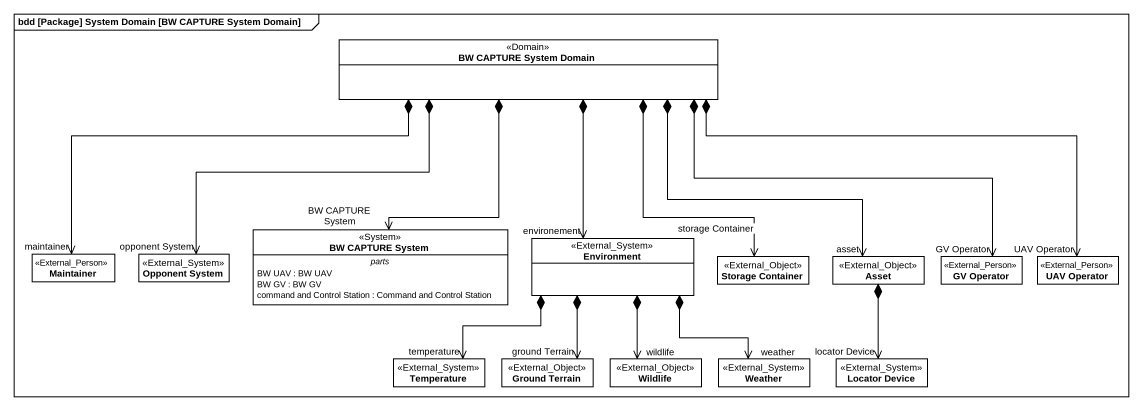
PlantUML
@startuml
mainframe bdd [Package] System Domain [BW CAPTURE System Domain]
hide circle
hide empty members
class "BW CAPTURE System Domain" as BW_CAPTURE_System_Domain <<Domain>> #FFFFFF
class Maintainer <<External_Person>> #FFFFFF
class "Opponent System" as Opponent_System <<External_System>> #FFFFFF
class "BW CAPTURE System" as BW_CAPTURE_System <<System>> #FFFFFF {
  -- parts --
  BW UAV : BW UAV
  BW GV : BW GV
  command and Control Station : Command and Control Station
}
class Environment <<External_System>> #FFFFFF
class "Storage Container" as Storage_Container <<External_Object>> #FFFFFF
class Asset <<External_Object>> #FFFFFF
class "GV Operator" as GV_Operator <<External_Person>> #FFFFFF
class "UAV Operator" as UAV_Operator <<External_Person>> #FFFFFF
class Temperature <<External_System>> #FFFFFF
class "Ground Terrain" as Ground_Terrain <<External_Object>> #FFFFFF
class Wildlife <<External_Object>> #FFFFFF
class Weather <<External_System>> #FFFFFF
class "Locator Device" as Locator_Device <<External_System>> #FFFFFF
BW_CAPTURE_System_Domain *-left-> "maintainer" Maintainer
BW_CAPTURE_System_Domain *-left-> "opponent System" Opponent_System
BW_CAPTURE_System_Domain *--> "BW CAPTURE System" BW_CAPTURE_System
BW_CAPTURE_System_Domain *--> "environement" Environment
BW_CAPTURE_System_Domain *--> "storage Container" Storage_Container
BW_CAPTURE_System_Domain *-right-> "asset" Asset
BW_CAPTURE_System_Domain *-right-> "GV Operator" GV_Operator
BW_CAPTURE_System_Domain *-right-> "UAV Operator" UAV_Operator
Environment *--> "temperature" Temperature
Environment *--> "ground Terrain" Ground_Terrain
Environment *--> "wildlife" Wildlife
Environment *--> "weather" Weather
Asset *--> "locator Device" Locator_Device
@enduml
